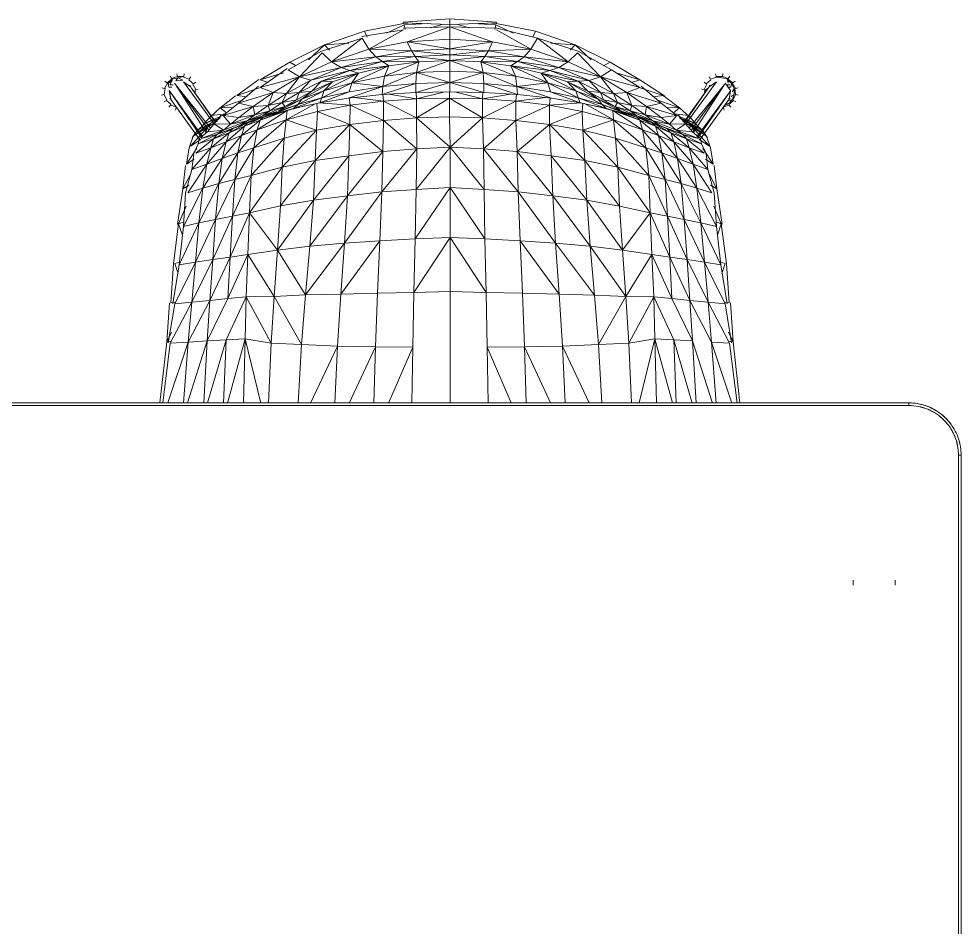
# Model space of a CAD drawing. Header units: millimetres. Extents: x 155927 to 295199, y -4084 to 97293.
# Drawn here: x 200464 to 201183, y 25192 to 25885 of the extents above; entities that cross this region are included whole.
import ezdxf

# ---------------------------------------------------------------- set-up
doc = ezdxf.new("R2010")
doc.units = ezdxf.units.MM
doc.header["$MEASUREMENT"] = 0
doc.layers.get('0').update_dxf_attribs({"linetype": 'CONTINUOUS'})
doc.layers.add('G-IMPT', color=8, linetype='CONTINUOUS', lineweight=9)

# ---------------------------------------------------------------- blocks, each defined once
blk = doc.blocks.new('OLA high stool - Kin high stool_dwg_KIN602 - GLIDES-1332775-Level 2')
at = {"layer": 'G-IMPT'}
for p, q in [((-8.325, 8.349), (-8.215, 8.496)), ((-8.264, 8.564), (-8.215, 8.496)), ((-8.203, 8.48), (-8.046, 8.574)), ((-8.066, 8.655), (-8.046, 8.574)), ((-8.041, 8.554), (-7.859, 8.581)), ((-7.848, 8.663), (-7.859, 8.581)), ((-7.859, 8.581), (-7.695, 8.499)), ((-7.643, 8.587), (-7.684, 8.516)), ((-7.684, 8.516), (-7.564, 8.377)), ((-8.413, 8.404), (-8.342, 8.359)), ((-8.342, 8.359), (-8.407, 8.184)), ((-8.325, 8.349), (-8.367, 8.178)), ((-8.367, 8.178), (-8.278, 8.234)), ((-8.308, 8.338), (-8.192, 8.463)), ((-8.308, 8.338), (-8.153, 8.41)), ((-8.298, 8.02), (-8.278, 8.234)), ((-8.192, 8.463), (-8.087, 8.441)), ((-8.153, 8.41), (-8.15, 8.309)), ((-8.087, 8.441), (-8.088, 8.354)), ((-7.738, 8.426), (-7.745, 8.372)), ((-7.483, 8.439), (-7.547, 8.389)), ((-7.547, 8.389), (-7.493, 8.226)), ((-7.392, 8.24), (-7.47, 8.219)), ((-8.407, 8.184), (-8.488, 8.199)), ((-8.48, 7.981), (-8.4, 7.998)), ((-8.407, 8.184), (-8.4, 7.998)), ((-8.4, 7.998), (-8.367, 8.178)), ((-8.322, 7.828), (-8.38, 8.002)), ((-8.367, 8.178), (-8.298, 8.02)), ((-8.389, 7.783), (-8.322, 7.828)), ((-8.185, 7.701), (-8.306, 7.84)), ((-8.229, 7.634), (-8.185, 7.701)), ((-8.01, 7.636), (-8.175, 7.718)), ((-8.133, 7.86), (-8.13, 7.788)), ((-8.13, 7.788), (-8.123, 7.847)), ((-7.893, 7.648), (-8.007, 7.656)), ((-8.025, 7.558), (-8.01, 7.636)), ((-8.185, -7.701), (-8.229, -7.634)), ((-8.01, -7.636), (-8.175, -7.718)), ((-8.01, -7.636), (-8.025, -7.558)), ((-8.322, -7.828), (-8.389, -7.783)), ((-8.322, -7.828), (-8.38, -8.002)), ((-8.185, -7.701), (-8.306, -7.84)), ((-8.133, -7.86), (-8.13, -7.788)), ((-8.13, -7.788), (-8.122, -7.846)), ((-8.004, -7.676), (-8.062, -7.763)), ((-7.893, -7.648), (-8.007, -7.656)), ((-8.004, -7.676), (-7.936, -7.679)), ((-8.488, -8.199), (-8.407, -8.184)), ((-8.4, -7.998), (-8.48, -7.981)), ((-8.4, -7.998), (-8.407, -8.184)), ((-8.407, -8.184), (-8.342, -8.359)), ((-8.38, -8.002), (-8.367, -8.178)), ((-8.325, -8.349), (-8.367, -8.178)), ((-8.342, -8.359), (-8.413, -8.404)), ((-8.325, -8.349), (-8.215, -8.496)), ((-8.308, -8.338), (-8.203, -8.357)), ((-8.308, -8.338), (-8.192, -8.463)), ((-8.203, -8.48), (-8.046, -8.574)), ((-8.192, -8.463), (-8.087, -8.441)), ((-8.192, -8.463), (-8.087, -8.441)), ((-8.192, -8.463), (-8.036, -8.535)), ((-8.153, -8.41), (-8.15, -8.309)), ((-8.087, -8.441), (-8.088, -8.354)), ((-8.036, -8.535), (-7.948, -8.474)), ((-8.036, -8.535), (-7.948, -8.474)), ((-7.866, -8.541), (-7.806, -8.451)), ((-7.866, -8.541), (-7.806, -8.451)), ((-7.866, -8.541), (-7.705, -8.482)), ((-7.738, -8.426), (-7.744, -8.372)), ((-7.705, -8.482), (-7.58, -8.365)), ((-7.705, -8.482), (-7.684, -8.376)), ((-7.705, -8.482), (-7.684, -8.376)), ((-7.684, -8.516), (-7.564, -8.377)), ((-7.58, -8.365), (-7.593, -8.299)), ((-7.58, -8.365), (-7.593, -8.299)), ((-7.58, -8.365), (-7.528, -8.251)), ((-7.547, -8.389), (-7.493, -8.226)), ((-7.547, -8.389), (-7.483, -8.439)), ((-7.47, -8.219), (-7.392, -8.24)), ((-8.215, -8.496), (-8.264, -8.564)), ((-8.046, -8.574), (-8.066, -8.655)), ((-8.041, -8.554), (-7.859, -8.581)), ((-8.036, -8.535), (-7.866, -8.541)), ((-7.859, -8.581), (-7.695, -8.499)), ((-7.859, -8.581), (-7.848, -8.663)), ((-7.684, -8.516), (-7.643, -8.587))]:
    blk.add_line(p, q, dxfattribs=at)
blk = doc.blocks.new('OLA high stool - Kin high stool_dwg_KIN602 - FRAME-1332777-Level 2')
at = {"layer": 'G-IMPT'}
for p, q in [((0.082, 16.677), (0.046, 16.703)), ((0.266, 16.861), (0.302, 16.835)), ((0.266, 16.861), (0.53, 16.819)), ((0.272, 16.857), (0.528, 16.816)), ((1.689, 15.884), (0.302, 16.835)), ((0.302, 16.835), (1.651, 15.849)), ((0.566, 16.793), (0.53, 16.819)), ((1.757, 15.93), (0.566, 16.793)), ((1.269, 15.517), (0, 16.437)), ((0.155, 16.219), (0, 16.437)), ((1.531, 15.739), (0.082, 16.677)), ((0.082, 16.677), (1.455, 15.673)), ((0.082, 16.677), (1.391, 15.62)), ((0.156, 16.222), (0.031, 16.396)), ((0.191, 16.192), (0.155, 16.218)), ((1.227, 15.473), (0.191, 16.192)), ((0.191, 16.192), (1.215, 15.46)), ((0, 0.425), (1.269, 1.344)), ((1.391, 1.242), (0.082, 0.184)), ((0.082, 0.184), (1.455, 1.188)), ((0.191, 0.669), (1.214, 1.401)), ((0.191, 0.669), (1.227, 1.388)), ((1.531, 1.122), (0.082, 0.184)), ((0.302, 0.026), (1.651, 1.013)), ((0.302, 0.026), (1.689, 0.978)), ((0.566, 0.068), (1.757, 0.931)), ((0, 0.425), (0.155, 0.643)), ((0.156, 0.64), (0.031, 0.465)), ((0.191, 0.669), (0.155, 0.643)), ((0.082, 0.184), (0.046, 0.158)), ((0.046, 0.158), (0.266, 0)), ((0.266, 0), (0.53, 0.043)), ((0.266, 0), (0.302, 0.026)), ((0.529, 0.044), (0.272, 0.004)), ((0.566, 0.068), (0.53, 0.043))]:
    blk.add_line(p, q, dxfattribs=at)
blk = doc.blocks.new('OLA high stool - Kin high stool_dwg_KIN602 - SHELL-V492-Level 2')
at = {"layer": 'G-IMPT'}
for p, q in [((-0.434, 8.506), (-1.605, 8.425)), ((-0.434, 8.506), (-0.723, 8.366)), ((-0.441, 8.398), (-0.434, 8.506)), ((-0.434, 8.506), (1.402, 8.713)), ((-0.397, 8.403), (1.402, 8.628)), ((-3.975, 8.149), (-2.784, 8.305)), ((-2.827, 8.128), (-2.792, 8.268)), ((-2.823, 7.646), (-1.571, 8.268)), ((-2.484, 8.166), (-2.792, 8.268)), ((-2.784, 8.305), (-1.609, 8.385)), ((-2.748, 8.137), (-1.576, 8.326)), ((-1.609, 8.385), (-1.628, 8.262)), ((-1.622, 7.753), (-0.397, 8.403)), ((-1.571, 8.268), (-1.622, 7.753)), ((-1.571, 8.268), (-0.404, 8.462)), ((-0.428, 7.859), (1.402, 8.471)), ((-0.397, 8.403), (-0.428, 7.859)), ((-5.733, 7.939), (-5.031, 8.022)), ((-4.908, 7.939), (-5.61, 7.749)), ((-5.031, 8.022), (-5.485, 7.785)), ((-5.031, 8.022), (-5.141, 7.829)), ((-5.047, 7.421), (-3.9, 8.007)), ((-3.961, 8.18), (-5.031, 8.022)), ((-3.9, 8.007), (-4.908, 7.939)), ((-3.975, 8.149), (-4.506, 7.925)), ((-4.038, 7.988), (-3.975, 8.149)), ((-4.004, 7.539), (-2.748, 8.137)), ((-3.9, 8.007), (-4.004, 7.539)), ((-3.638, 8.037), (-3.975, 8.149)), ((-3.9, 8.007), (-2.748, 8.137)), ((-2.748, 8.137), (-2.823, 7.646)), ((-0.428, 7.859), (1.403, 8.001)), ((-6.611, 7.712), (-6.98, 7.22)), ((-6.308, 7.795), (-6.884, 7.283)), ((-6.884, 7.283), (-6.611, 7.712)), ((-6.559, 7.738), (-6.783, 7.59)), ((-6.26, 7.828), (-6.611, 7.712)), ((-6.308, 7.795), (-6.511, 7.487)), ((-6.095, 7.695), (-6.386, 7.561)), ((-5.773, 7.909), (-6.26, 7.828)), ((-6.259, 7.187), (-5.61, 7.749)), ((-5.773, 7.909), (-6.247, 7.599)), ((-5.61, 7.749), (-6.095, 7.695)), ((-5.92, 7.678), (-5.773, 7.909)), ((-5.769, 7.303), (-4.91, 7.869)), ((-5.61, 7.749), (-5.769, 7.303)), ((-5.047, 7.421), (-4.91, 7.869)), ((-4.111, 7.04), (-2.823, 7.646)), ((-2.823, 7.646), (-4.004, 7.539)), ((-2.904, 7.127), (-1.622, 7.753)), ((-2.823, 7.646), (-2.904, 7.127)), ((-2.823, 7.646), (-1.622, 7.753)), ((-1.677, 7.21), (-0.428, 7.859)), ((-1.622, 7.753), (-1.677, 7.21)), ((-1.622, 7.753), (-0.428, 7.859)), ((-0.461, 7.289), (1.403, 7.886)), ((-0.428, 7.859), (-0.461, 7.289)), ((-6.962, 7.409), (-7.228, 7.164)), ((-6.783, 7.59), (-7.149, 6.902)), ((-6.783, 7.59), (-7.027, 7.157)), ((-6.74, 7.626), (-7.002, 7.356)), ((-6.795, 6.801), (-6.538, 7.471)), ((-6.541, 7.529), (-6.741, 7.285)), ((-6.662, 7.001), (-6.386, 7.561)), ((-6.662, 7.001), (-6.538, 7.471)), ((-6.386, 7.561), (-6.541, 7.529)), ((-6.529, 7.104), (-6.103, 7.637)), ((-6.529, 7.104), (-6.386, 7.561)), ((-6.259, 7.187), (-6.103, 7.637)), ((-5.939, 6.838), (-5.047, 7.421)), ((-5.769, 7.303), (-5.047, 7.421)), ((-5.185, 6.946), (-4.004, 7.539)), ((-5.185, 6.946), (-5.047, 7.421)), ((-5.047, 7.421), (-4.004, 7.539)), ((-4.004, 7.539), (-4.111, 7.04)), ((-0.461, 7.289), (1.403, 7.396)), ((-7.461, 6.9), (-7.191, 7.197)), ((-7.228, 7.164), (-7.287, 6.741)), ((-7.002, 7.356), (-7.257, 6.779)), ((-6.985, 7.081), (-7.247, 6.867)), ((-7.161, 6.888), (-7.027, 7.157)), ((-7.002, 7.356), (-7.149, 6.902)), ((-7.027, 7.157), (-7.149, 6.902)), ((-6.884, 7.283), (-7.072, 6.985)), ((-7.002, 7.18), (-6.884, 7.283)), ((-7.001, 7.063), (-6.884, 7.283)), ((-6.741, 7.285), (-6.985, 7.081)), ((-6.97, 6.594), (-6.985, 7.081)), ((-6.985, 7.081), (-6.795, 6.801)), ((-6.668, 7.352), (-6.884, 7.283)), ((-6.84, 6.521), (-6.529, 7.104)), ((-6.795, 6.801), (-6.741, 7.285)), ((-6.715, 6.636), (-6.259, 7.187)), ((-6.529, 7.104), (-6.715, 6.636)), ((-6.662, 7.001), (-6.529, 7.104)), ((-6.529, 7.104), (-6.259, 7.187)), ((-6.444, 6.724), (-5.769, 7.303)), ((-6.444, 6.724), (-6.259, 7.187)), ((-6.259, 7.187), (-5.769, 7.303)), ((-5.769, 7.303), (-5.939, 6.838)), ((-4.213, 6.533), (-2.904, 7.127)), ((-4.111, 7.04), (-2.904, 7.127)), ((-2.982, 6.602), (-1.677, 7.21)), ((-2.904, 7.127), (-2.982, 6.602)), ((-2.904, 7.127), (-1.677, 7.21)), ((-1.731, 6.668), (-0.461, 7.289)), ((-1.731, 6.668), (-1.677, 7.21)), ((-1.677, 7.21), (-0.461, 7.289)), ((-0.461, 7.289), (-0.493, 6.722)), ((-0.493, 6.722), (1.403, 7.281)), ((-7.461, 6.9), (-7.822, 6.442)), ((-7.461, 6.9), (-7.701, 6.215)), ((-7.229, 6.813), (-7.602, 6.35)), ((-7.504, 5.91), (-7.229, 6.813)), ((-7.47, 6.514), (-7.461, 6.9)), ((-7.309, 6.714), (-7.461, 6.9)), ((-7.176, 6.343), (-7.229, 6.813)), ((-7.229, 6.813), (-6.97, 6.594)), ((-7.075, 7.042), (-7.119, 6.934)), ((-7.071, 6.094), (-6.795, 6.801)), ((-6.97, 6.594), (-6.795, 6.801)), ((-6.931, 6.309), (-6.662, 7.001)), ((-6.84, 6.521), (-6.662, 7.001)), ((-6.795, 6.801), (-6.662, 7.001)), ((-6.632, 6.261), (-5.939, 6.838)), ((-6.444, 6.724), (-5.939, 6.838)), ((-6.107, 6.368), (-5.185, 6.946)), ((-5.939, 6.838), (-6.107, 6.368)), ((-5.939, 6.838), (-5.185, 6.946)), ((-5.315, 6.465), (-4.111, 7.04)), ((-5.315, 6.465), (-5.185, 6.946)), ((-5.185, 6.946), (-4.111, 7.04)), ((-4.111, 7.04), (-4.213, 6.533)), ((-0.493, 6.722), (1.404, 6.8)), ((-6.97, 6.594), (-7.249, 5.861)), ((-7.176, 6.343), (-6.97, 6.594)), ((-7.104, 5.833), (-6.84, 6.521)), ((-7.071, 6.094), (-6.97, 6.594)), ((-7.004, 6.109), (-6.715, 6.636)), ((-6.953, 6.25), (-6.84, 6.521)), ((-6.931, 6.309), (-6.84, 6.521)), ((-6.913, 6.172), (-6.444, 6.724)), ((-6.913, 6.172), (-6.715, 6.636)), ((-6.715, 6.636), (-6.84, 6.521)), ((-6.715, 6.636), (-6.444, 6.724)), ((-6.632, 6.261), (-6.444, 6.724)), ((-5.432, 5.974), (-4.213, 6.533)), ((-4.213, 6.533), (-5.315, 6.465)), ((-4.306, 6.017), (-2.982, 6.602)), ((-4.213, 6.533), (-4.306, 6.017)), ((-4.213, 6.533), (-2.982, 6.602)), ((-3.057, 6.07), (-1.731, 6.668)), ((-2.982, 6.602), (-3.057, 6.07)), ((-1.731, 6.668), (-2.982, 6.602)), ((-0.493, 6.722), (-1.786, 6.121)), ((-1.786, 6.121), (-1.731, 6.668)), ((-0.493, 6.722), (-0.525, 6.154)), ((-0.525, 6.154), (1.404, 6.684)), ((-8.309, 5.741), (-7.829, 6.402)), ((-7.602, 6.35), (-8.113, 5.749)), ((-7.829, 6.402), (-8.065, 5.719)), ((-7.926, 5.31), (-7.602, 6.35)), ((-7.829, 6.402), (-7.791, 6.093)), ((-7.602, 6.35), (-7.504, 5.91)), ((-7.504, 5.91), (-7.176, 6.343)), ((-7.249, 5.861), (-7.176, 6.343)), ((-6.931, 6.309), (-7.222, 5.62)), ((-7.104, 5.833), (-6.931, 6.309)), ((-7.091, 5.7), (-6.632, 6.261)), ((-6.931, 6.309), (-7.071, 6.094)), ((-6.913, 6.172), (-6.632, 6.261)), ((-6.802, 5.788), (-6.107, 6.368)), ((-6.802, 5.788), (-6.632, 6.261)), ((-6.632, 6.261), (-6.107, 6.368)), ((-6.258, 5.888), (-5.315, 6.465)), ((-6.107, 6.368), (-6.258, 5.888)), ((-6.107, 6.368), (-5.315, 6.465)), ((-5.432, 5.974), (-5.315, 6.465)), ((-7.071, 6.094), (-7.377, 5.411)), ((-7.071, 6.094), (-7.249, 5.861)), ((-7.222, 5.62), (-7.071, 6.094)), ((-7.141, 5.722), (-6.913, 6.172)), ((-7.091, 5.7), (-6.913, 6.172)), ((-6.913, 6.172), (-7.019, 6.067)), ((-6.552, 4.975), (-5.432, 5.974)), ((-6.258, 5.888), (-5.432, 5.974)), ((-5.678, 5.037), (-4.306, 6.017)), ((-5.678, 5.037), (-5.432, 5.974)), ((-5.432, 5.974), (-4.306, 6.017)), ((-4.306, 6.017), (-4.515, 5.088)), ((-4.306, 6.017), (-3.057, 6.07)), ((-4.306, 6.017), (-3.185, 5.176)), ((-3.057, 6.07), (-3.185, 5.176)), ((-3.057, 6.07), (-1.786, 6.121)), ((-3.057, 6.07), (-1.797, 5.276)), ((-1.797, 5.276), (-1.786, 6.121)), ((-1.786, 6.121), (-0.525, 6.154)), ((-1.786, 6.121), (-0.399, 5.369)), ((1.404, 6.204), (-0.525, 6.154)), ((-0.525, 6.154), (1.405, 5.68)), ((-0.525, 6.154), (-0.399, 5.369)), ((-8.835, 4.811), (-8.303, 5.701)), ((-8.644, 4.891), (-8.078, 5.701)), ((-8.303, 5.701), (-8.514, 4.995)), ((-8.392, 4.523), (-8.078, 5.701)), ((-8.228, 5.458), (-8.303, 5.701)), ((-7.926, 5.31), (-8.078, 5.701)), ((-7.504, 5.91), (-7.926, 5.31)), ((-7.533, 5.461), (-7.504, 5.91)), ((-7.533, 5.461), (-7.249, 5.861)), ((-7.249, 5.861), (-7.504, 5.91)), ((-7.378, 4.894), (-6.802, 5.788)), ((-7.378, 4.894), (-7.091, 5.7)), ((-7.249, 5.861), (-7.377, 5.411)), ((-7.35, 5.185), (-7.104, 5.833)), ((-7.327, 5.128), (-7.091, 5.7)), ((-7.265, 5.354), (-7.104, 5.833)), ((-7.222, 5.62), (-7.104, 5.833)), ((-7.178, 5.613), (-7.091, 5.7)), ((-7.107, 4.921), (-6.258, 5.888)), ((-7.107, 4.921), (-6.802, 5.788)), ((-6.802, 5.788), (-7.091, 5.7)), ((-6.802, 5.788), (-6.258, 5.888)), ((-6.258, 5.888), (-6.552, 4.975)), ((-7.533, 5.461), (-7.926, 5.31)), ((-7.891, 4.911), (-7.533, 5.461)), ((-7.623, 5.036), (-7.533, 5.461)), ((-7.377, 5.411), (-7.623, 5.036)), ((-7.377, 5.411), (-7.533, 5.461)), ((-7.222, 5.62), (-7.498, 4.96)), ((-7.498, 4.96), (-7.377, 5.411)), ((-7.377, 5.411), (-7.222, 5.62)), ((-7.222, 5.62), (-7.353, 5.185)), ((1.405, 5.454), (-0.399, 5.369)), ((-7.926, 5.31), (-8.392, 4.523)), ((-7.891, 4.911), (-7.926, 5.31)), ((-7.723, 4.452), (-7.365, 5.145)), ((-7.56, 4.571), (-7.265, 5.354)), ((-7.56, 4.571), (-7.365, 5.145)), ((-7.365, 5.145), (-7.498, 4.96)), ((-7.445, 4.695), (-7.265, 5.354)), ((-7.265, 5.354), (-7.346, 5.185)), ((-4.692, 4.102), (-3.185, 5.176)), ((-4.515, 5.088), (-3.185, 5.176)), ((-3.307, 4.208), (-3.185, 5.176)), ((-3.185, 5.176), (-1.797, 5.276)), ((-3.185, 5.176), (-1.841, 4.334)), ((-1.797, 5.276), (-1.841, 4.334)), ((-0.399, 5.369), (-1.797, 5.276)), ((-1.797, 5.276), (-0.352, 4.46)), ((-0.399, 5.369), (-0.352, 4.46)), ((-9.161, 3.857), (-8.6, 4.857)), ((-8.6, 4.857), (-8.392, 4.523)), ((-7.891, 4.911), (-8.392, 4.523)), ((-7.891, 4.911), (-8.289, 4.181)), ((-7.965, 4.146), (-7.498, 4.96)), ((-7.928, 4.528), (-7.623, 5.036)), ((-7.928, 4.528), (-7.891, 4.911)), ((-7.623, 5.036), (-7.891, 4.911)), ((-7.723, 4.452), (-7.498, 4.96)), ((-7.708, 4.611), (-7.623, 5.036)), ((-7.708, 4.611), (-7.498, 4.96)), ((-7.498, 4.96), (-7.623, 5.036)), ((-7.586, 4.046), (-7.107, 4.921)), ((-7.518, 4.363), (-7.378, 4.894)), ((-7.472, 4.571), (-7.378, 4.894)), ((-7.378, 4.894), (-7.107, 4.921)), ((-7.107, 4.921), (-7.355, 3.982)), ((-6.552, 4.975), (-7.107, 4.921)), ((-7.107, 4.921), (-6.787, 4.004)), ((-6.787, 4.004), (-5.678, 5.037)), ((-6.787, 4.004), (-6.552, 4.975)), ((-6.552, 4.975), (-5.678, 5.037)), ((-5.877, 4.047), (-4.515, 5.088)), ((-5.678, 5.037), (-5.877, 4.047)), ((-5.678, 5.037), (-4.515, 5.088)), ((-4.515, 5.088), (-4.692, 4.102)), ((-9.351, 3.765), (-8.835, 4.811)), ((-8.72, 4.618), (-8.835, 4.811)), ((-7.973, 3.786), (-7.56, 4.571)), ((-7.965, 4.146), (-7.708, 4.611)), ((-7.708, 4.611), (-7.928, 4.528)), ((-7.767, 3.851), (-7.445, 4.695)), ((-7.767, 3.851), (-7.56, 4.571)), ((-7.723, 4.452), (-7.56, 4.571)), ((-7.616, 3.911), (-7.445, 4.695)), ((-7.56, 4.571), (-7.445, 4.695)), ((-0.352, 4.46), (1.406, 4.56)), ((-8.906, 4.247), (-9.351, 3.765)), ((-9.111, 3.837), (-8.392, 4.523)), ((-8.392, 4.523), (-8.843, 3.556)), ((-8.392, 4.523), (-8.675, 3.27)), ((-8.392, 4.523), (-8.289, 4.181)), ((-7.928, 4.528), (-8.289, 4.181)), ((-7.928, 4.528), (-8.261, 3.856)), ((-8.242, 3.532), (-7.723, 4.452)), ((-7.973, 3.786), (-7.723, 4.452)), ((-7.965, 4.146), (-7.928, 4.528)), ((-7.723, 4.452), (-7.965, 4.146)), ((-3.394, 3.168), (-1.841, 4.334)), ((-3.307, 4.208), (-1.841, 4.334)), ((-1.867, 3.272), (-1.841, 4.334)), ((-1.841, 4.334), (-0.352, 4.46)), ((-0.352, 4.46), (-0.307, 3.377)), ((-8.675, 3.27), (-8.289, 4.181)), ((-8.289, 4.181), (-8.585, 3.006)), ((-7.965, 4.146), (-8.261, 3.856)), ((-8.242, 3.532), (-7.965, 4.146)), ((-7.597, 3.995), (-7.355, 3.982)), ((-7.355, 3.982), (-7.541, 3.001)), ((-7.355, 3.982), (-6.787, 4.004)), ((-7.355, 3.982), (-6.963, 3.009)), ((-6.963, 3.009), (-5.877, 4.047)), ((-6.787, 4.004), (-6.963, 3.009)), ((-6.787, 4.004), (-5.877, 4.047)), ((-6.024, 3.035), (-4.692, 4.102)), ((-6.024, 3.035), (-5.877, 4.047)), ((-5.877, 4.047), (-4.692, 4.102)), ((-4.821, 3.081), (-3.307, 4.208)), ((-4.692, 4.102), (-4.821, 3.081)), ((-4.692, 4.102), (-3.307, 4.208)), ((-3.307, 4.208), (-3.394, 3.168)), ((-0.307, 3.377), (1.406, 4.184)), ((-9.761, 2.567), (-9.351, 3.765)), ((-9.554, 2.632), (-9.161, 3.857)), ((-9.351, 3.765), (-9.406, 3.035)), ((-9.192, 3.616), (-9.351, 3.765)), ((-9.111, 3.837), (-8.843, 3.556)), ((-8.261, 3.856), (-8.585, 3.006)), ((-8.261, 3.856), (-8.509, 2.746)), ((-8.509, 2.746), (-7.973, 3.786)), ((-8.261, 3.856), (-8.242, 3.532)), ((-8.242, 3.532), (-7.973, 3.786)), ((-8.217, 2.942), (-7.767, 3.851)), ((-8.217, 2.942), (-7.973, 3.786)), ((-7.973, 3.786), (-7.767, 3.851)), ((-7.948, 3.026), (-7.616, 3.911)), ((-7.767, 3.851), (-7.948, 3.026)), ((-7.767, 3.851), (-7.616, 3.911)), ((-7.754, 3.053), (-7.616, 3.911)), ((-7.61, 3.939), (-7.541, 3.001)), ((-9.554, 2.632), (-8.843, 3.556)), ((-8.843, 3.556), (-9.228, 2.432)), ((-8.843, 3.556), (-8.996, 2.227)), ((-8.843, 3.556), (-8.675, 3.27)), ((-8.242, 3.532), (-8.509, 2.746)), ((-0.307, 3.377), (1.407, 3.456)), ((-8.675, 3.27), (-8.996, 2.227)), ((-8.675, 3.27), (-8.851, 2.028)), ((-8.585, 3.006), (-8.675, 3.27)), ((-4.935, 2.045), (-3.394, 3.168)), ((-4.821, 3.081), (-3.394, 3.168)), ((-3.471, 2.102), (-1.867, 3.272)), ((-3.394, 3.168), (-3.471, 2.102)), ((-3.394, 3.168), (-1.867, 3.272)), ((-1.867, 3.272), (-1.895, 2.171)), ((-0.307, 3.377), (-1.867, 3.272)), ((-0.307, 3.377), (-0.279, 2.24)), ((-8.585, 3.006), (-8.851, 2.028)), ((-8.585, 3.006), (-8.727, 1.831)), ((-8.727, 1.831), (-8.217, 2.942)), ((-8.585, 3.006), (-8.509, 2.746)), ((-8.509, 2.746), (-8.217, 2.942)), ((-8.217, 2.942), (-8.417, 1.968)), ((-7.948, 3.026), (-8.217, 2.942)), ((-8.106, 2.018), (-8.217, 2.942)), ((-8.106, 2.018), (-7.754, 3.053)), ((-8.106, 2.018), (-7.948, 3.026)), ((-7.863, 2.033), (-7.754, 3.053)), ((-7.772, 2.888), (-7.664, 1.994)), ((-7.541, 3.001), (-7.764, 3.025)), ((-7.541, 3.001), (-7.664, 1.994)), ((-6.963, 3.009), (-7.541, 3.001)), ((-7.541, 3.001), (-7.084, 1.999)), ((-6.963, 3.009), (-7.084, 1.999)), ((-6.963, 3.009), (-6.024, 3.035)), ((-6.148, 2.013), (-6.963, 3.009)), ((-6.148, 2.013), (-4.821, 3.081)), ((-6.148, 2.013), (-6.024, 3.035)), ((-6.024, 3.035), (-4.821, 3.081)), ((-4.821, 3.081), (-4.935, 2.045)), ((-0.279, 2.24), (1.407, 3.026)), ((-9.994, 1.391), (-9.761, 2.567)), ((-9.604, 2.642), (-9.807, 1.398)), ((-9.584, 2.486), (-9.761, 2.567)), ((-9.228, 2.432), (-9.554, 2.632)), ((-8.727, 1.831), (-8.509, 2.746)), ((-9.807, 1.398), (-9.228, 2.432)), ((-9.447, 1.28), (-9.228, 2.432)), ((-9.228, 2.432), (-8.996, 2.227)), ((-9.228, 2.432), (-9.179, 1.159)), ((-0.279, 2.24), (1.408, 2.29)), ((-8.996, 2.227), (-9.179, 1.159)), ((-8.996, 2.227), (-9.001, 1.044)), ((-8.851, 2.028), (-9.001, 1.044)), ((-8.996, 2.227), (-8.851, 2.028)), ((-8.851, 2.028), (-8.727, 1.831)), ((-8.851, 2.028), (-8.847, 0.931)), ((-8.529, 1), (-8.106, 2.018)), ((-8.417, 1.968), (-8.106, 2.018)), ((-8.193, 1.022), (-7.863, 2.033)), ((-8.193, 1.022), (-8.106, 2.018)), ((-7.863, 2.033), (-8.106, 2.018)), ((-7.922, 1.026), (-7.863, 2.033)), ((-7.87, 2.012), (-7.664, 1.994)), ((-7.664, 1.994), (-7.733, 0.999)), ((-7.664, 1.994), (-7.084, 1.999)), ((-7.664, 1.994), (-7.159, 1)), ((-7.159, 1), (-7.084, 1.999)), ((-7.084, 1.999), (-6.148, 2.013)), ((-6.231, 0.998), (-7.084, 1.999)), ((-6.231, 0.998), (-4.935, 2.045)), ((-6.148, 2.013), (-6.231, 0.998)), ((-6.148, 2.013), (-4.935, 2.045)), ((-4.935, 2.045), (-5.013, 1.015)), ((-4.935, 2.045), (-3.471, 2.102)), ((-3.471, 2.102), (-3.526, 1.044)), ((-3.471, 2.102), (-1.895, 2.171)), ((-1.895, 2.171), (-1.919, 1.08)), ((-1.895, 2.171), (-0.279, 2.24)), ((-0.279, 2.24), (-0.27, 1.115)), ((-9.704, 1.902), (-9.955, 1.379)), ((-8.847, 0.931), (-8.417, 1.968)), ((-8.847, 0.931), (-8.727, 1.831)), ((-8.727, 1.831), (-8.417, 1.968)), ((-8.417, 1.968), (-8.529, 1)), ((-7.874, 1.838), (-7.733, 0.999)), ((-0.27, 1.115), (1.408, 1.843)), ((-10.136, 0.001), (-10.033, 1.403)), ((-10.021, 1.13), (-9.994, 1.391)), ((-9.97, 0), (-10.02, 1.412)), ((-9.955, 1.379), (-10, 0.674)), ((-9.811, 1.346), (-9.955, 1.379)), ((-9.899, 0), (-9.859, 1.407)), ((-9.899, 0), (-9.447, 1.28)), ((-9.523, 0), (-9.447, 1.28)), ((-9.179, 1.159), (-9.447, 1.28)), ((-9.447, 1.28), (-9.239, 0)), ((-9.179, 1.159), (-9.239, 0)), ((-9.179, 1.159), (-9.001, 1.044)), ((-9.179, 1.159), (-9.05, 0)), ((-0.27, 1.115), (1.409, 1.14)), ((-9.001, 1.044), (-9.05, 0)), ((-9.001, 1.044), (-8.847, 0.931)), ((-9.001, 1.044), (-8.884, 0)), ((-8.884, 0), (-8.529, 1)), ((-8.884, 0), (-8.847, 0.931)), ((-8.529, 1), (-8.847, 0.931)), ((-8.529, 1), (-8.565, 0)), ((-8.529, 1), (-8.193, 1.022)), ((-8.529, 1), (-8.221, 0.003)), ((-8.221, 0.003), (-7.922, 1.026)), ((-8.221, 0.003), (-8.193, 1.022)), ((-7.922, 1.026), (-8.193, 1.022)), ((-7.94, 0.005), (-7.922, 1.026)), ((-7.733, 0.999), (-7.937, 0.194)), ((-7.733, 0.999), (-7.926, 1.01)), ((-7.159, 1), (-7.758, 0.012)), ((-7.733, 0.999), (-7.758, 0.012)), ((-7.159, 1), (-7.733, 0.999)), ((-7.194, 0.013), (-7.159, 1)), ((-7.159, 1), (-6.231, 0.998)), ((-6.286, -0.006), (-7.159, 1)), ((-6.286, -0.006), (-5.013, 1.015)), ((-6.231, 0.998), (-6.286, -0.006)), ((-6.231, 0.998), (-5.013, 1.015)), ((-5.068, -0.006), (-3.526, 1.044)), ((-5.013, 1.015), (-5.068, -0.006)), ((-3.526, 1.044), (-5.013, 1.015)), ((-3.567, -0.006), (-1.919, 1.08)), ((-3.526, 1.044), (-3.567, -0.006)), ((-3.526, 1.044), (-1.919, 1.08)), ((-1.919, 1.08), (-1.941, -0.004)), ((-1.919, 1.08), (-0.27, 1.115)), ((-9.861, 0.582), (-9.979, 0.204)), ((-10.136, 0.001), (-9.97, 0)), ((-10.033, -1.403), (-10.136, 0.001)), ((-9.899, 0), (-9.97, 0)), ((-9.899, 0), (-9.523, 0)), ((-9.523, 0), (-9.239, 0)), ((-9.447, -1.28), (-9.523, 0)), ((-9.239, 0), (-9.447, -1.28)), ((-9.239, 0), (-9.05, 0)), ((-9.239, 0), (-9.179, -1.159)), ((-9.05, 0), (-9.179, -1.159)), ((-9.05, 0), (-8.884, 0)), ((-9.05, 0), (-9.001, -1.044)), ((-8.884, 0), (-9.001, -1.044)), ((-8.884, 0), (-8.565, 0)), ((-8.847, -0.931), (-8.884, 0)), ((-8.529, -0.999), (-8.884, 0)), ((-8.565, 0), (-8.221, 0.003)), ((-8.565, 0), (-8.529, -0.999)), ((-8.221, 0.003), (-8.529, -0.999)), ((-8.221, 0.003), (-7.94, 0.005)), ((-8.193, -1.018), (-8.221, 0.003)), ((-7.922, -1.019), (-8.221, 0.003)), ((-7.94, 0.009), (-7.758, 0.012)), ((-7.922, -1.019), (-7.94, 0.005)), ((-7.758, 0.012), (-7.194, 0.013)), ((-7.758, 0.012), (-7.159, -0.978)), ((-7.758, 0.012), (-7.734, -0.979)), ((-7.194, 0.013), (-6.286, -0.006)), ((-7.159, -0.978), (-7.194, 0.013)), ((-10.02, -1.412), (-9.97, 0)), ((-9.979, -0.205), (-9.861, -0.582)), ((-9.447, -1.28), (-9.899, 0)), ((-9.859, -1.407), (-9.899, 0)), ((-7.937, -0.176), (-7.734, -0.979)), ((-7.159, -0.978), (-6.286, -0.006)), ((-6.286, -0.006), (-5.068, -0.006)), ((-5.013, -1.025), (-6.286, -0.006)), ((-6.286, -0.006), (-6.23, -1.008)), ((-5.068, -0.006), (-3.567, -0.006)), ((-3.526, -1.053), (-5.068, -0.006)), ((-5.068, -0.006), (-5.013, -1.025)), ((-3.567, -0.006), (-1.941, -0.004)), ((-3.526, -1.053), (-3.567, -0.006)), ((-1.918, -1.087), (-3.567, -0.006)), ((-1.941, -0.004), (-0.275, -0.003)), ((-1.941, -0.004), (-1.918, -1.087)), ((-0.275, -0.003), (1.41, -0.003)), ((-10, -0.675), (-9.955, -1.379)), ((-9.994, -1.391), (-10.021, -1.13)), ((-9.001, -1.044), (-9.179, -1.159)), ((-8.847, -0.931), (-9.001, -1.044)), ((-9.001, -1.044), (-8.851, -2.028)), ((-9.001, -1.044), (-8.996, -2.227)), ((-8.847, -0.931), (-8.851, -2.028)), ((-8.727, -1.831), (-8.847, -0.931)), ((-8.418, -1.967), (-8.847, -0.931)), ((-8.529, -0.999), (-8.847, -0.931)), ((-8.529, -0.999), (-8.193, -1.018)), ((-8.107, -2.015), (-8.529, -0.999)), ((-8.529, -0.999), (-8.418, -1.967)), ((-8.107, -2.015), (-8.193, -1.018)), ((-7.864, -2.026), (-8.193, -1.018)), ((-7.922, -1.019), (-8.193, -1.018)), ((-7.734, -0.979), (-7.929, -0.993)), ((-7.864, -2.026), (-7.922, -1.019)), ((-7.734, -0.979), (-7.875, -1.824)), ((-7.159, -0.978), (-7.734, -0.979)), ((-7.734, -0.979), (-7.666, -1.978)), ((-7.159, -0.978), (-7.666, -1.978)), ((-7.086, -1.982), (-7.159, -0.978)), ((-6.23, -1.008), (-7.159, -0.978)), ((-7.086, -1.982), (-6.23, -1.008)), ((-6.23, -1.008), (-5.013, -1.025)), ((-4.935, -2.053), (-6.23, -1.008)), ((-6.23, -1.008), (-6.148, -2.021)), ((-5.013, -1.025), (-3.526, -1.053)), ((-5.013, -1.025), (-4.935, -2.053)), ((-3.471, -2.11), (-3.526, -1.053)), ((-3.526, -1.053), (-1.918, -1.087)), ((-1.918, -1.087), (-0.27, -1.12)), ((-1.918, -1.087), (-1.894, -2.177)), ((-0.27, -1.12), (-0.279, -2.244)), ((1.402, -1.844), (-0.27, -1.12)), ((1.411, -1.145), (-0.27, -1.12)), ((-9.761, -2.567), (-9.994, -1.391)), ((-9.811, -1.346), (-9.955, -1.379)), ((-9.955, -1.379), (-9.704, -1.902)), ((-9.554, -2.632), (-9.859, -1.407)), ((-9.228, -2.432), (-9.807, -1.398)), ((-9.179, -1.159), (-9.447, -1.28)), ((-9.228, -2.432), (-9.447, -1.28)), ((-9.179, -1.159), (-9.228, -2.432)), ((-9.179, -1.159), (-8.996, -2.227)), ((-8.851, -2.028), (-8.727, -1.831)), ((-8.509, -2.746), (-8.727, -1.831)), ((-8.727, -1.831), (-8.584, -3.006)), ((-8.727, -1.831), (-8.418, -1.967)), ((-8.217, -2.942), (-8.727, -1.831)), ((-8.418, -1.967), (-8.107, -2.015)), ((-8.418, -1.967), (-8.217, -2.942)), ((-7.873, -1.999), (-7.666, -1.978)), ((-7.666, -1.978), (-7.773, -2.877)), ((-7.666, -1.978), (-7.086, -1.982)), ((-7.666, -1.978), (-7.542, -2.989)), ((-8.996, -2.227), (-9.228, -2.432)), ((-8.996, -2.227), (-8.851, -2.028)), ((-8.996, -2.227), (-8.675, -3.27)), ((-8.996, -2.227), (-8.843, -3.556)), ((-8.851, -2.028), (-8.584, -3.006)), ((-8.851, -2.028), (-8.675, -3.27)), ((-8.217, -2.942), (-8.107, -2.015)), ((-7.948, -3.023), (-8.107, -2.015)), ((-7.755, -3.048), (-8.107, -2.015)), ((-7.864, -2.026), (-8.107, -2.015)), ((-7.755, -3.048), (-7.864, -2.026)), ((-7.086, -1.982), (-7.542, -2.989)), ((-7.086, -1.982), (-6.965, -2.996)), ((-6.148, -2.021), (-7.086, -1.982)), ((-6.965, -2.996), (-6.148, -2.021)), ((-6.148, -2.021), (-4.935, -2.053)), ((-6.024, -3.041), (-6.148, -2.021)), ((-4.821, -3.087), (-6.148, -2.021)), ((-4.935, -2.053), (-3.471, -2.11)), ((-3.394, -3.173), (-4.935, -2.053)), ((-4.935, -2.053), (-4.821, -3.087)), ((-1.867, -3.277), (-3.471, -2.11)), ((-3.471, -2.11), (-3.394, -3.173)), ((-1.894, -2.177), (-3.471, -2.11)), ((-1.894, -2.177), (-0.279, -2.244)), ((-1.894, -2.177), (-1.867, -3.277)), ((-0.279, -2.244), (-0.307, -3.381)), ((-0.279, -2.244), (1.402, -2.293)), ((1.403, -3.026), (-0.279, -2.244)), ((-9.584, -2.486), (-9.761, -2.567)), ((-9.554, -2.632), (-9.228, -2.432)), ((-9.228, -2.432), (-8.843, -3.556)), ((-9.351, -3.765), (-9.761, -2.567)), ((-8.843, -3.556), (-9.554, -2.632)), ((-9.161, -3.857), (-9.554, -2.632)), ((-8.509, -2.746), (-8.584, -3.006)), ((-7.973, -3.786), (-8.509, -2.746)), ((-8.509, -2.746), (-8.242, -3.532)), ((-8.217, -2.942), (-8.509, -2.746)), ((-8.509, -2.746), (-8.261, -3.855)), ((-9.406, -3.035), (-9.351, -3.765)), ((-8.675, -3.27), (-8.584, -3.006)), ((-8.584, -3.006), (-8.261, -3.855)), ((-8.584, -3.006), (-8.288, -4.181)), ((-8.217, -2.942), (-7.948, -3.023)), ((-7.973, -3.786), (-8.217, -2.942)), ((-7.767, -3.85), (-8.217, -2.942)), ((-7.616, -3.908), (-7.948, -3.023)), ((-7.948, -3.023), (-7.767, -3.85)), ((-7.542, -2.989), (-7.766, -3.016)), ((-7.616, -3.908), (-7.755, -3.048)), ((-7.542, -2.989), (-7.611, -3.933)), ((-7.542, -2.989), (-7.356, -3.974)), ((-6.965, -2.996), (-7.542, -2.989)), ((-6.965, -2.996), (-7.356, -3.974)), ((-5.876, -4.055), (-6.965, -2.996)), ((-6.965, -2.996), (-6.789, -3.996)), ((-6.024, -3.041), (-6.965, -2.996)), ((-5.876, -4.055), (-6.024, -3.041)), ((-6.024, -3.041), (-4.821, -3.087)), ((-4.691, -4.11), (-6.024, -3.041)), ((-3.306, -4.215), (-4.821, -3.087)), ((-4.821, -3.087), (-4.691, -4.11)), ((-3.394, -3.173), (-4.821, -3.087)), ((-8.843, -3.556), (-8.675, -3.27)), ((-8.675, -3.27), (-8.288, -4.181)), ((-8.675, -3.27), (-8.392, -4.523)), ((-1.84, -4.34), (-3.394, -3.173)), ((-3.394, -3.173), (-3.306, -4.215)), ((-1.867, -3.277), (-3.394, -3.173)), ((-1.84, -4.34), (-1.867, -3.277)), ((-1.867, -3.277), (-0.307, -3.381)), ((-0.307, -3.381), (-0.351, -4.465)), ((-0.307, -3.381), (1.403, -3.459)), ((1.403, -4.185), (-0.307, -3.381)), ((-9.192, -3.616), (-9.351, -3.765)), ((-9.111, -3.837), (-8.843, -3.556)), ((-8.843, -3.556), (-8.392, -4.523)), ((-8.261, -3.855), (-8.242, -3.532)), ((-8.242, -3.532), (-7.973, -3.786)), ((-7.965, -4.146), (-8.242, -3.532)), ((-7.723, -4.452), (-8.242, -3.532)), ((-9.351, -3.765), (-8.835, -4.811)), ((-9.351, -3.765), (-8.906, -4.247)), ((-9.161, -3.857), (-8.6, -4.857)), ((-8.392, -4.523), (-9.111, -3.837)), ((-8.261, -3.855), (-8.288, -4.181)), ((-8.261, -3.855), (-7.965, -4.146)), ((-8.261, -3.855), (-7.928, -4.528)), ((-7.723, -4.452), (-7.973, -3.786)), ((-7.973, -3.786), (-7.767, -3.85)), ((-7.56, -4.571), (-7.973, -3.786)), ((-7.767, -3.85), (-7.616, -3.908)), ((-7.56, -4.571), (-7.767, -3.85)), ((-7.446, -4.693), (-7.767, -3.85)), ((-7.446, -4.693), (-7.616, -3.908)), ((-8.288, -4.181), (-8.392, -4.523)), ((-8.288, -4.181), (-7.928, -4.528)), ((-8.288, -4.181), (-7.891, -4.911)), ((-7.928, -4.528), (-7.965, -4.146)), ((-7.965, -4.146), (-7.723, -4.452)), ((-7.708, -4.611), (-7.965, -4.146)), ((-7.498, -4.96), (-7.965, -4.146)), ((-7.599, -3.989), (-7.356, -3.974)), ((-7.107, -4.917), (-7.588, -4.04)), ((-7.356, -3.974), (-6.789, -3.996)), ((-7.356, -3.974), (-7.107, -4.917)), ((-6.789, -3.996), (-7.107, -4.917)), ((-6.789, -3.996), (-5.876, -4.055)), ((-6.553, -4.971), (-6.789, -3.996)), ((-5.677, -5.041), (-6.789, -3.996)), ((-5.876, -4.055), (-4.691, -4.11)), ((-4.514, -5.093), (-5.876, -4.055)), ((-5.876, -4.055), (-5.677, -5.041)), ((-4.691, -4.11), (-3.306, -4.215)), ((-3.184, -5.181), (-4.691, -4.11)), ((-4.691, -4.11), (-4.514, -5.093)), ((-3.306, -4.215), (-1.84, -4.34)), ((-3.184, -5.181), (-3.306, -4.215)), ((-1.796, -5.28), (-3.306, -4.215)), ((-8.392, -4.523), (-8.6, -4.857)), ((-8.392, -4.523), (-7.891, -4.911)), ((-8.392, -4.523), (-7.926, -5.311)), ((-8.078, -5.701), (-8.392, -4.523)), ((-7.891, -4.911), (-7.928, -4.528)), ((-7.623, -5.036), (-7.928, -4.528)), ((-7.928, -4.528), (-7.708, -4.611)), ((-7.723, -4.452), (-7.56, -4.571)), ((-7.498, -4.96), (-7.723, -4.452)), ((-7.365, -5.145), (-7.723, -4.452)), ((-7.379, -4.891), (-7.518, -4.358)), ((-1.84, -4.34), (-0.351, -4.465)), ((-1.84, -4.34), (-1.796, -5.28)), ((-0.351, -4.465), (-1.796, -5.28)), ((-0.351, -4.465), (-0.398, -5.372)), ((1.403, -4.564), (-0.351, -4.465)), ((-8.835, -4.811), (-8.72, -4.618)), ((-8.835, -4.811), (-8.303, -5.701)), ((-7.623, -5.036), (-7.708, -4.611)), ((-7.498, -4.96), (-7.708, -4.611)), ((-7.365, -5.145), (-7.56, -4.571)), ((-7.265, -5.354), (-7.56, -4.571)), ((-7.446, -4.693), (-7.56, -4.571)), ((-7.379, -4.891), (-7.473, -4.568)), ((-7.265, -5.354), (-7.446, -4.693)), ((-8.6, -4.857), (-8.078, -5.701)), ((-8.515, -4.995), (-8.303, -5.701)), ((-7.926, -5.311), (-7.891, -4.911)), ((-7.533, -5.461), (-7.891, -4.911)), ((-7.891, -4.911), (-7.623, -5.036)), ((-7.623, -5.036), (-7.498, -4.96)), ((-7.533, -5.461), (-7.623, -5.036)), ((-7.623, -5.036), (-7.377, -5.411)), ((-7.377, -5.411), (-7.498, -4.96)), ((-7.498, -4.96), (-7.365, -5.145)), ((-7.498, -4.96), (-7.222, -5.62)), ((-7.092, -5.701), (-7.379, -4.891)), ((-6.802, -5.788), (-7.379, -4.891)), ((-7.107, -4.917), (-7.379, -4.891)), ((-6.802, -5.788), (-7.107, -4.917)), ((-6.258, -5.888), (-7.107, -4.917)), ((-6.553, -4.971), (-7.107, -4.917)), ((-5.433, -5.973), (-6.553, -4.971)), ((-6.553, -4.971), (-6.258, -5.888)), ((-5.677, -5.041), (-6.553, -4.971)), ((-5.433, -5.973), (-5.677, -5.041)), ((-5.677, -5.041), (-4.514, -5.093)), ((-4.306, -6.017), (-5.677, -5.041)), ((-4.514, -5.093), (-3.184, -5.181)), ((-4.514, -5.093), (-4.306, -6.017)), ((-8.078, -5.701), (-7.926, -5.311)), ((-7.926, -5.311), (-7.533, -5.461)), ((-7.926, -5.311), (-7.504, -5.91)), ((-7.602, -6.35), (-7.926, -5.311)), ((-7.365, -5.145), (-7.265, -5.354)), ((-7.104, -5.833), (-7.365, -5.145)), ((-7.365, -5.145), (-7.222, -5.62)), ((-7.092, -5.701), (-7.327, -5.127)), ((-7.104, -5.833), (-7.265, -5.354)), ((-3.184, -5.181), (-4.306, -6.017)), ((-3.184, -5.181), (-3.057, -6.07)), ((-1.796, -5.28), (-3.184, -5.181)), ((-1.796, -5.28), (-3.057, -6.07)), ((-1.786, -6.121), (-1.796, -5.28)), ((-0.398, -5.372), (-1.796, -5.28)), ((-0.398, -5.372), (-1.786, -6.121)), ((-0.398, -5.372), (-0.525, -6.154)), ((1.403, -5.456), (-0.398, -5.372)), ((-8.303, -5.701), (-8.228, -5.458)), ((-7.533, -5.461), (-7.377, -5.411)), ((-7.504, -5.91), (-7.533, -5.461)), ((-7.248, -5.861), (-7.533, -5.461)), ((-7.222, -5.62), (-7.377, -5.411)), ((-7.377, -5.411), (-7.071, -6.094)), ((-7.377, -5.411), (-7.248, -5.861)), ((-7.071, -6.094), (-7.222, -5.62)), ((-7.104, -5.833), (-7.222, -5.62)), ((-7.222, -5.62), (-6.931, -6.309)), ((-7.092, -5.701), (-7.178, -5.612)), ((-8.303, -5.701), (-7.822, -6.442)), ((-7.602, -6.35), (-8.113, -5.749)), ((-8.065, -5.719), (-7.829, -6.402)), ((-7.504, -5.91), (-7.602, -6.35)), ((-7.504, -5.91), (-7.248, -5.861)), ((-7.23, -6.813), (-7.504, -5.91)), ((-7.176, -6.343), (-7.504, -5.91)), ((-7.176, -6.343), (-7.248, -5.861)), ((-7.248, -5.861), (-7.071, -6.094)), ((-7.248, -5.861), (-6.969, -6.594)), ((-6.913, -6.172), (-7.141, -5.721)), ((-6.931, -6.309), (-7.104, -5.833)), ((-6.839, -6.521), (-7.104, -5.833)), ((-6.913, -6.172), (-7.092, -5.701)), ((-7.092, -5.701), (-6.802, -5.788)), ((-6.632, -6.261), (-7.092, -5.701)), ((-6.632, -6.261), (-6.802, -5.788)), ((-6.802, -5.788), (-6.258, -5.888)), ((-6.107, -6.368), (-6.802, -5.788)), ((-6.258, -5.888), (-5.433, -5.973)), ((-5.315, -6.465), (-6.258, -5.888)), ((-6.258, -5.888), (-6.107, -6.368)), ((1.403, -5.682), (-0.525, -6.154)), ((-7.791, -6.092), (-7.829, -6.402)), ((-7.701, -6.215), (-7.461, -6.9)), ((-6.969, -6.594), (-7.071, -6.094)), ((-7.071, -6.094), (-6.931, -6.309)), ((-6.793, -6.801), (-7.071, -6.094)), ((-7.019, -6.067), (-6.913, -6.172)), ((-6.714, -6.635), (-7.004, -6.109)), ((-6.714, -6.635), (-6.913, -6.172)), ((-6.913, -6.172), (-6.632, -6.261)), ((-6.444, -6.724), (-6.913, -6.172)), ((-5.433, -5.973), (-4.306, -6.017)), ((-5.315, -6.465), (-5.433, -5.973)), ((-4.213, -6.533), (-5.433, -5.973)), ((-2.981, -6.602), (-4.306, -6.017)), ((-4.306, -6.017), (-4.213, -6.533)), ((-3.057, -6.07), (-4.306, -6.017)), ((-1.731, -6.668), (-3.057, -6.07)), ((-3.057, -6.07), (-2.981, -6.602)), ((-1.786, -6.121), (-3.057, -6.07)), ((-1.731, -6.668), (-1.786, -6.121)), ((-0.525, -6.154), (-1.786, -6.121)), ((-1.786, -6.121), (-0.493, -6.722)), ((-0.525, -6.154), (1.403, -6.204)), ((1.403, -6.684), (-0.525, -6.154)), ((-0.525, -6.154), (-0.493, -6.722)), ((-7.435, -6.933), (-7.829, -6.402)), ((-7.23, -6.813), (-7.602, -6.35)), ((-7.23, -6.813), (-7.176, -6.343)), ((-6.969, -6.594), (-7.176, -6.343)), ((-6.839, -6.521), (-6.952, -6.25)), ((-6.662, -7.001), (-6.931, -6.309)), ((-6.839, -6.521), (-6.931, -6.309)), ((-6.444, -6.724), (-6.632, -6.261)), ((-6.632, -6.261), (-6.107, -6.368)), ((-5.94, -6.838), (-6.632, -6.261)), ((-5.185, -6.947), (-6.107, -6.368)), ((-6.107, -6.368), (-5.94, -6.838)), ((-5.315, -6.465), (-6.107, -6.368)), ((-5.185, -6.947), (-5.315, -6.465)), ((-5.315, -6.465), (-4.213, -6.533)), ((-4.111, -7.04), (-5.315, -6.465)), ((-7.461, -6.9), (-7.47, -6.514)), ((-7.461, -6.9), (-7.309, -6.714)), ((-7.287, -6.741), (-7.228, -7.164)), ((-7.257, -6.779), (-7.002, -7.356)), ((-6.969, -6.594), (-7.23, -6.813)), ((-6.985, -7.081), (-6.969, -6.594)), ((-6.793, -6.801), (-6.969, -6.594)), ((-6.662, -7.001), (-6.839, -6.521)), ((-6.839, -6.521), (-6.714, -6.635)), ((-6.529, -7.104), (-6.839, -6.521)), ((-6.259, -7.187), (-6.714, -6.635)), ((-6.714, -6.635), (-6.529, -7.104)), ((-6.444, -6.724), (-6.714, -6.635)), ((-6.259, -7.187), (-6.444, -6.724)), ((-5.769, -7.303), (-6.444, -6.724)), ((-5.94, -6.838), (-6.444, -6.724)), ((-2.904, -7.127), (-4.213, -6.533)), ((-4.213, -6.533), (-4.111, -7.04)), ((-2.981, -6.602), (-4.213, -6.533)), ((-2.981, -6.602), (-1.731, -6.668)), ((-1.677, -7.211), (-2.981, -6.602)), ((-2.981, -6.602), (-2.904, -7.127)), ((-1.677, -7.211), (-1.731, -6.668)), ((-0.461, -7.289), (-1.731, -6.668)), ((1.404, -7.281), (-0.493, -6.722)), ((-0.493, -6.722), (-0.461, -7.289)), ((1.403, -6.8), (-0.493, -6.722)), ((-7.461, -6.9), (-7.191, -7.198)), ((-6.985, -7.081), (-7.247, -6.867)), ((-7.028, -7.157), (-7.161, -6.888)), ((-7.15, -6.902), (-7.002, -7.356)), ((-7.15, -6.902), (-6.783, -7.59)), ((-7.15, -6.902), (-7.028, -7.157)), ((-7.12, -6.933), (-7.073, -7.046)), ((-7.072, -6.985), (-6.884, -7.283)), ((-6.884, -7.283), (-7.001, -7.063)), ((-6.793, -6.801), (-6.985, -7.081)), ((-6.741, -7.285), (-6.793, -6.801)), ((-6.538, -7.471), (-6.793, -6.801)), ((-6.662, -7.001), (-6.793, -6.801)), ((-6.538, -7.471), (-6.662, -7.001)), ((-6.386, -7.561), (-6.662, -7.001)), ((-6.529, -7.104), (-6.662, -7.001)), ((-5.047, -7.421), (-5.94, -6.838)), ((-5.94, -6.838), (-5.769, -7.303)), ((-5.185, -6.947), (-5.94, -6.838)), ((-5.047, -7.421), (-5.185, -6.947)), ((-4.005, -7.539), (-5.185, -6.947)), ((-4.111, -7.04), (-5.185, -6.947)), ((-2.824, -7.646), (-4.111, -7.04)), ((-4.111, -7.04), (-4.005, -7.539)), ((-2.904, -7.127), (-4.111, -7.04)), ((-6.962, -7.409), (-7.228, -7.164)), ((-7.028, -7.157), (-6.783, -7.59)), ((-6.884, -7.283), (-7.002, -7.179)), ((-6.74, -7.626), (-7.002, -7.356)), ((-6.741, -7.285), (-6.985, -7.081)), ((-6.981, -7.219), (-6.612, -7.712)), ((-6.612, -7.712), (-6.884, -7.283)), ((-6.884, -7.283), (-6.308, -7.795)), ((-6.884, -7.283), (-6.668, -7.352)), ((-6.54, -7.529), (-6.741, -7.285)), ((-6.386, -7.561), (-6.529, -7.104)), ((-6.103, -7.637), (-6.529, -7.104)), ((-6.259, -7.187), (-6.529, -7.104)), ((-6.103, -7.637), (-6.259, -7.187)), ((-5.61, -7.748), (-6.259, -7.187)), ((-5.769, -7.303), (-6.259, -7.187)), ((-4.91, -7.869), (-5.769, -7.303)), ((-5.769, -7.303), (-5.61, -7.748)), ((-5.047, -7.421), (-5.769, -7.303)), ((-1.622, -7.753), (-2.904, -7.127)), ((-2.904, -7.127), (-2.824, -7.646)), ((-1.677, -7.211), (-2.904, -7.127)), ((-0.428, -7.859), (-1.677, -7.211)), ((-1.677, -7.211), (-1.622, -7.753)), ((-0.461, -7.289), (-1.677, -7.211)), ((1.404, -7.887), (-0.461, -7.289)), ((1.404, -7.396), (-0.461, -7.289)), ((-6.56, -7.738), (-6.783, -7.59)), ((-6.386, -7.561), (-6.54, -7.529)), ((-6.512, -7.486), (-6.308, -7.795)), ((-6.095, -7.695), (-6.386, -7.561)), ((-6.246, -7.599), (-5.773, -7.908)), ((-4.91, -7.869), (-5.047, -7.421)), ((-3.9, -8.007), (-5.047, -7.421)), ((-4.005, -7.539), (-5.047, -7.421)), ((-4.005, -7.539), (-2.824, -7.646)), ((-2.748, -8.137), (-4.005, -7.539)), ((-4.005, -7.539), (-3.9, -8.007)), ((-6.26, -7.828), (-6.612, -7.712)), ((-5.773, -7.908), (-6.26, -7.828)), ((-5.61, -7.748), (-6.095, -7.695)), ((-5.773, -7.908), (-5.92, -7.678)), ((-4.908, -7.939), (-5.61, -7.748)), ((-5.485, -7.785), (-5.031, -8.022)), ((-5.141, -7.829), (-5.031, -8.022)), ((-4.505, -7.925), (-3.975, -8.149)), ((-1.571, -8.269), (-2.824, -7.646)), ((-2.824, -7.646), (-2.748, -8.137)), ((-1.622, -7.753), (-2.824, -7.646)), ((-0.397, -8.403), (-1.622, -7.753)), ((-1.622, -7.753), (-1.571, -8.269)), ((-0.428, -7.859), (-1.622, -7.753)), ((1.404, -8.471), (-0.428, -7.859)), ((-0.428, -7.859), (-0.397, -8.403)), ((1.404, -8.002), (-0.428, -7.859)), ((-5.733, -7.939), (-5.031, -8.022)), ((-3.961, -8.18), (-5.031, -8.022)), ((-3.9, -8.007), (-4.908, -7.939)), ((-3.975, -8.149), (-4.038, -7.988)), ((-3.975, -8.149), (-3.638, -8.037)), ((-3.975, -8.149), (-2.784, -8.306)), ((-3.9, -8.007), (-2.748, -8.137)), ((-2.792, -8.269), (-2.827, -8.128)), ((-2.792, -8.269), (-2.483, -8.167)), ((-2.748, -8.137), (-1.576, -8.326)), ((-2.784, -8.306), (-1.609, -8.385)), ((-1.628, -8.262), (-1.609, -8.385)), ((-0.434, -8.506), (-1.605, -8.425)), ((-1.571, -8.269), (-0.404, -8.462)), ((-0.723, -8.366), (-0.434, -8.506)), ((-0.434, -8.506), (-0.441, -8.398)), ((-0.397, -8.403), (1.404, -8.628)), ((-0.434, -8.506), (1.404, -8.713))]:
    blk.add_line(p, q, dxfattribs=at)

msp = doc.modelspace()

# ---------------------------------------------------------------- linework, layer by layer
at = {"layer": 'G-IMPT'}
for p, q in [((201143.01, 25592.12), (199823.01, 25592.12)), ((201143.01, 25590.12), (201143.01, 25592.12)), ((201143.01, 25592.12), (201143.01, 25590.12)), ((201181.01, 25552.12), (201183.01, 25552.12)), ((201183.01, 25552.12), (201181.01, 25552.12)), ((201183.01, 24832.12), (201183.01, 25552.12)), ((201100.54, 25456.9), (201100.54, 25453.12)), ((201132.54, 25453.12), (201132.54, 25456.9))]:
    msp.add_line(p, q, dxfattribs=at)
at = {"layer": 'G-IMPT', "flags": 128}
for points in [[(201143.01, 25592.12), (200813.01, 25592.12), (200483.01, 25592.12), (200153.01, 25592.12), (199823.01, 25592.12)], [(199823.01, 25592.12), (200153.01, 25592.12), (200483.01, 25592.12), (200813.01, 25592.12), (201143.01, 25592.12)], [(199823.01, 25590.12), (200153.01, 25590.12), (200483.01, 25590.12), (200813.01, 25590.12), (201143.01, 25590.12)], [(201143.01, 25590.12), (200813.01, 25590.12), (200483.01, 25590.12), (200153.01, 25590.12), (199823.01, 25590.12)], [(201183.01, 25552.12), (201182.98, 25553.72), (201182.89, 25555.32), (201182.73, 25556.91), (201182.5, 25558.49), (201182.22, 25560.07), (201181.87, 25561.63), (201181.46, 25563.17), (201180.98, 25564.7), (201180.45, 25566.21), (201179.86, 25567.7), (201179.21, 25569.16), (201178.49, 25570.59), (201177.73, 25571.99), (201176.91, 25573.37), (201176.03, 25574.7), (201175.1, 25576.01), (201174.12, 25577.27), (201173.09, 25578.49), (201172.01, 25579.68), (201170.88, 25580.81), (201169.71, 25581.9), (201168.5, 25582.95), (201167.25, 25583.94), (201165.96, 25584.89), (201164.63, 25585.78), (201163.26, 25586.62), (201161.87, 25587.4), (201160.44, 25588.12), (201158.99, 25588.79), (201157.51, 25589.4), (201156.01, 25589.95), (201154.48, 25590.44), (201152.94, 25590.87), (201151.38, 25591.23), (201149.81, 25591.54), (201148.23, 25591.78), (201146.64, 25591.95), (201145.05, 25592.07), (201143.45, 25592.12), (201143.01, 25592.12)], [(201181.01, 25552.12), (201181.01, 25372.12), (201181.01, 25192.12), (201181.01, 25012.12), (201181.01, 24832.12)], [(201181.01, 24832.12), (201181.01, 25012.12), (201181.01, 25192.12), (201181.01, 25372.12), (201181.01, 25552.12)], [(201183.01, 24832.12), (201183.01, 25012.12), (201183.01, 25192.12), (201183.01, 25372.12), (201183.01, 25552.12)], [(201183.01, 25552.12), (201183.01, 25372.12), (201183.01, 25192.12), (201183.01, 25012.12), (201183.01, 24832.12)]]:
    msp.add_lwpolyline(points, dxfattribs=at)
at = {"layer": 'G-IMPT'}
for start, end in [(83.7631, 90), (83.7631, 90), (83.7631, 90), (83.7631, 90), (57.83923, 76.38612), (57.83923, 76.38612), (57.83923, 76.38612), (57.83923, 76.38612), (35.80718, 54.19282), (35.80718, 54.19282), (35.80718, 54.19282), (35.80718, 54.19282), (13.61388, 32.16077), (13.61388, 32.16077), (13.61388, 32.16077), (13.61388, 32.16077), (0, 6.2369), (0, 6.2369), (0, 6.2369), (0, 6.2369)]:
    msp.add_arc((201143.01, 25552.12), 40, start, end, dxfattribs=at)
msp.add_open_spline([(201143.01, 25590.12), (201147.99, 25590.12), (201157.93, 25588.14), (201170.59, 25579.69), (201179.03, 25567.04), (201181.01, 25557.09), (201181.01, 25552.12)], degree=3, dxfattribs=at)
msp.add_open_spline([(201181.01, 25552.12), (201180.98, 25554.73), (201180.45, 25559.77), (201178.71, 25565.57), (201176.59, 25570.01), (201174.64, 25573.25), (201172.39, 25576.3), (201169.93, 25579.04), (201167.19, 25581.5), (201164.15, 25583.75), (201160.91, 25585.7), (201156.46, 25587.81), (201150.66, 25589.56), (201145.62, 25590.08), (201143.01, 25590.12)], degree=3, knots=[0, 0, 0, 0, 0.125, 0.25, 0.3125, 0.375, 0.4375, 0.5, 0.5625, 0.625, 0.6875, 0.75, 0.875, 1, 1, 1, 1], dxfattribs=at)

# ---------------------------------------------------------------- block references
at = {"xscale": -25.4, "yscale": 25.4, "zscale": 25.4, "rotation": 90}
for name, p in [('OLA high stool - Kin high stool_dwg_KIN602 - SHELL-V492-Level 2', (200792.93, 25627.66)), ('OLA high stool - Kin high stool_dwg_KIN602 - GLIDES-1332775-Level 2', (200792.93, 25627.66)), ('OLA high stool - Kin high stool_dwg_KIN602 - FRAME-1332777-Level 2', (201007.06, 25837.12))]:
    msp.add_blockref(name, p, dxfattribs=at)

doc.saveas('drawing.dxf')
